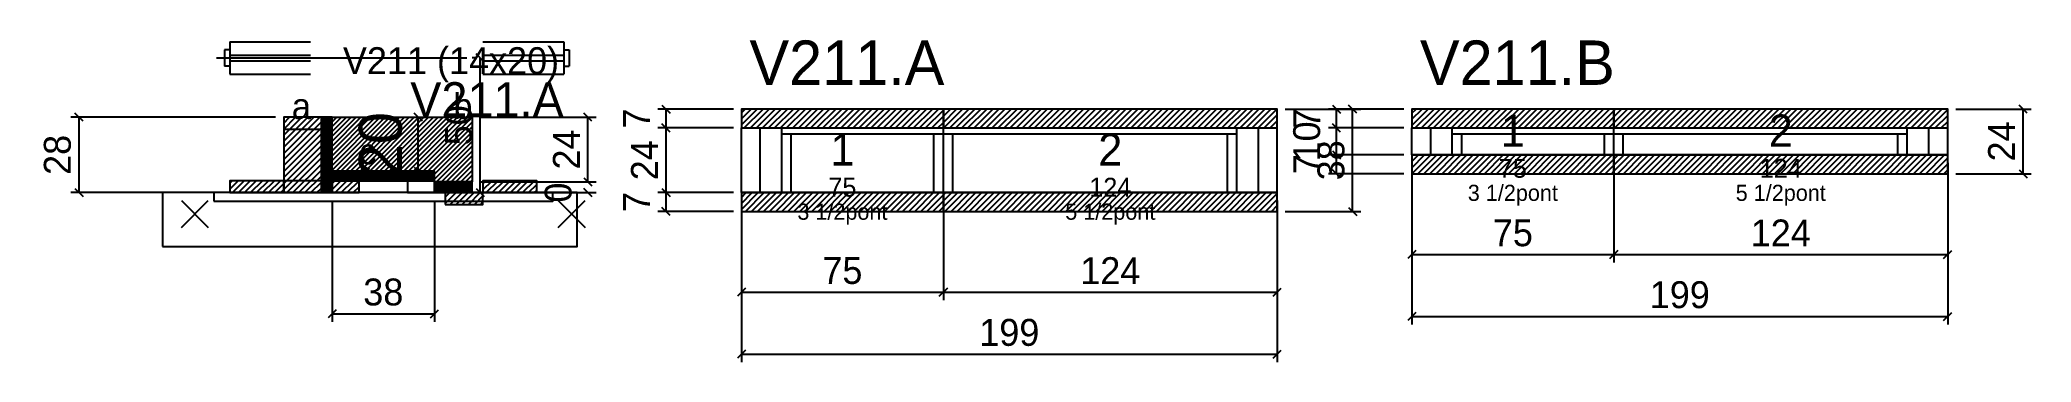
# Model space of a CAD drawing. Extents: x -69 to 671, y -87 to 33.
import ezdxf
from ezdxf.enums import TextEntityAlignment as Align

# ---------------------------------------------------------------- set-up
doc = ezdxf.new("R2010")
doc.units = 0
for name, color, linetype in [('5', 5, 'Continuous'), ('barrote', 126, 'Continuous'), ('CONCRETO', 251, 'Continuous'), ('COTA', 241, 'Continuous'), ('Cota Seção (2x)', 241, 'Continuous'), ('detalhes', 7, 'Continuous'), ('Hachura', 251, 'Continuous'), ('Madeira', 126, 'Continuous'), ('NOMENCLATURA', 7, 'Continuous'), ('Painéis', 200, 'Continuous'), ('presilha', 224, 'Continuous'), ('SARR_2.2x7', 40, 'Continuous'), ('SARR_3.5x7', 81, 'Continuous'), ('SCO-___-LAJ', 224, 'Continuous'), ('TENSOR', 224, 'Continuous'), ('texto', 7, 'Continuous'), ('Texto Seção', 7, 'Continuous')]:
    doc.layers.add(name, color=color, linetype=linetype)
doc.dimstyles.new('PAINEL', dxfattribs={"dimtxt": 10, "dimasz": 3, "dimexe": 3, "dimexo": 3, "dimgap": 3, "dimtad": 1, "dimblk": 'OBLIQUE', "dimblk1": 'OBLIQUE', "dimcen": 2.5, "dimclrd": 4, "dimclre": 4, "dimclrt": 240, "dimazin": 3, "dimtfac": 1, "dimtmove": 0, "dimatfit": 3})
doc.dimstyles.new('SECAO2X', dxfattribs={"dimtxt": 16, "dimasz": 3, "dimexe": 3, "dimexo": 3, "dimgap": 3, "dimtad": 1, "dimblk": 'OBLIQUE', "dimblk1": 'OBLIQUE', "dimcen": 2.5, "dimclrd": 4, "dimclre": 4, "dimclrt": 240, "dimazin": 3, "dimtfac": 1, "dimtmove": 0, "dimatfit": 3})

# ---------------------------------------------------------------- blocks, each defined once
blk = doc.blocks.new('_OBLIQUE')
at = {"color": 0, "linetype": 'BYBLOCK'}
blk.add_line((-0.5, -0.5), (0.5, 0.5), dxfattribs=at)

msp = doc.modelspace()

# ---------------------------------------------------------------- hatches: boundary and pattern name
at = {"layer": 'COTA'}
h = msp.add_hatch(dxfattribs=at)
h.set_pattern_fill('ANSI31', scale=0.4)
h.paths.add_polyline_path([(40, -16), (40, 4), (92, 4), (92, -20), (78, -20), (78, -16)])
h = msp.add_hatch(dxfattribs=at)
h.set_pattern_fill('ANSI31', scale=0.5)
h.paths.add_polyline_path([(192, 0), (267, 0), (267, 7), (192, 7)])
h = msp.add_hatch(dxfattribs=at)
h.set_pattern_fill('ANSI31', scale=0.5)
h.paths.add_polyline_path([(267, 0), (391, 0), (391, 7), (267, 7)])
h = msp.add_hatch(dxfattribs=at)
h.set_pattern_fill('ANSI31', scale=0.5)
h.paths.add_polyline_path([(441, 0), (516, 0), (516, 7), (441, 7)])
h = msp.add_hatch(dxfattribs=at)
h.set_pattern_fill('ANSI31', scale=0.5)
h.paths.add_polyline_path([(516, 0), (640, 0), (640, 7), (516, 7)])
h = msp.add_hatch(dxfattribs=at)
h.set_pattern_fill('ANSI31', scale=0.5)
h.paths.add_polyline_path([(441, -17), (516, -17), (516, -10), (441, -10)])
h = msp.add_hatch(dxfattribs=at)
h.set_pattern_fill('ANSI31', scale=0.5)
h.paths.add_polyline_path([(516, -17), (640, -17), (640, -10), (516, -10)])
h = msp.add_hatch(dxfattribs=at)
h.set_pattern_fill('ANSI31', scale=0.5)
h.paths.add_polyline_path([(192, -31), (267, -31), (267, -24), (192, -24)])
h = msp.add_hatch(dxfattribs=at)
h.set_pattern_fill('ANSI31', scale=0.5)
h.paths.add_polyline_path([(267, -31), (391, -31), (391, -24), (267, -24)])
at = {"layer": 'Hachura'}
h = msp.add_hatch(dxfattribs=at)
h.set_pattern_fill('ANSI31', scale=0.5)
h.paths.add_polyline_path([(22, -24), (36, -24), (36, 4), (22, 4)])
h = msp.add_hatch(dxfattribs=at)
h.set_pattern_fill('ANSI31', scale=0.5)
h.paths.add_polyline_path([(22, -0.4), (36, -0.4), (36, 4), (22, 4)])
h = msp.add_hatch(dxfattribs=at)
h.set_pattern_fill('SOLID')
h.paths.add_polyline_path([(36, -24), (40, -24), (40, 4), (36, 4)])
h = msp.add_hatch(dxfattribs=at)
h.set_pattern_fill('ANSI31', scale=0.5)
h.paths.add_polyline_path([(2, -24), (22, -24), (22, -19.6), (2, -19.6)])
h = msp.add_hatch(dxfattribs=at)
h.set_pattern_fill('SOLID')
h.paths.add_polyline_path([(40, -19.6), (78, -19.6), (78, -16), (40, -16)])
h = msp.add_hatch(dxfattribs=at)
h.set_pattern_fill('ANSI31', scale=0.5)
h.paths.add_polyline_path([(40, -24), (50, -24), (50, -19.6), (40, -19.6)])
h = msp.add_hatch(dxfattribs=at)
h.set_pattern_fill('SOLID')
h.paths.add_polyline_path([(78, -24), (92, -24), (92, -20), (78, -20)])
h = msp.add_hatch(dxfattribs=at)
h.set_pattern_fill('ANSI31', scale=0.5)
h.paths.add_polyline_path([(96, -24), (116, -24), (116, -19.6), (96, -19.6)])
h = msp.add_hatch(dxfattribs=at)
h.set_pattern_fill('SOLID')
h.paths.add_polyline_path([(78, -24), (82, -24), (82, -24), (78, -24)])
h = msp.add_hatch(dxfattribs=at)
h.set_pattern_fill('ANSI31', scale=0.5)
h.paths.add_polyline_path([(82, -24), (96, -24), (96, -24), (82, -24)])
h = msp.add_hatch(dxfattribs=at)
h.set_pattern_fill('ANSI31', scale=0.5)
h.paths.add_polyline_path([(82, -28.4), (96, -28.4), (96, -24), (82, -24)])

# ---------------------------------------------------------------- linework, layer by layer
for p, q in [((2, 32), (32, 32)), ((2, 32), (2, 20)), ((96, 32), (126, 32)), ((126, 32), (126, 20)), ((0, 29), (0, 23)), ((2, 29), (0, 29)), ((2, 23), (0, 23)), ((2, 27), (32, 27)), ((2, 25), (32, 25)), ((96, 27), (126, 27)), ((96, 25), (126, 25)), ((126, 29), (128, 29)), ((126, 23), (128, 23)), ((128, 29), (128, 23)), ((2, 20), (32, 20)), ((96, 20), (126, 20))]:
    msp.add_line(p, q)
at = {"layer": 'barrote'}
msp.add_lwpolyline([(-23, -44), (131, -44), (131, -24), (-23, -24)], close=True, dxfattribs=at)
at = {"layer": 'CONCRETO'}
msp.add_lwpolyline([(40, -16), (40, 4), (92, 4), (92, -20), (78, -20), (78, -16)], close=True, dxfattribs=at)
at = {"layer": 'Madeira'}
for points in [[(22, -24), (36, -24), (36, 4), (22, 4)], [(22, -0.4), (36, -0.4), (36, 4), (22, 4)], [(2, -24), (22, -24), (22, -19.6), (2, -19.6)], [(22, -24), (36, -24), (36, -19.6), (22, -19.6)], [(40, -24), (50, -24), (50, -19.6), (40, -19.6)], [(68, -24), (78, -24), (78, -19.6), (68, -19.6)], [(96, -24), (116, -24), (116, -19.6), (96, -19.6)], [(82, -24), (96, -24), (96, -24), (82, -24)], [(82, -28.4), (96, -28.4), (96, -24), (82, -24)]]:
    msp.add_lwpolyline(points, close=True, dxfattribs=at)
at = {"layer": 'Painéis'}
for p, q in [((192, 0), (267, 0)), ((192, -24), (192, 0)), ((267, -24), (267, 0)), ((267, -24), (267, 0)), ((267, 0), (391, 0)), ((267, -24), (267, 0)), ((391, -24), (391, 0)), ((441, 0), (516, 0)), ((441, -10), (441, 0)), ((516, -10), (516, 0)), ((516, -10), (516, 0)), ((516, 0), (640, 0)), ((516, -10), (516, 0)), ((640, -10), (640, 0)), ((441, -10), (516, -10)), ((516, -10), (640, -10)), ((192, -24), (267, -24)), ((267, -24), (391, -24))]:
    msp.add_line(p, q, dxfattribs=at)
for points in [[(36, -24), (40, -24), (40, 4), (36, 4)], [(40, -19.6), (78, -19.6), (78, -16), (40, -16)], [(78, -24), (92, -24), (92, -20), (78, -20)], [(78, -24), (82, -24), (82, -24), (78, -24)]]:
    msp.add_lwpolyline(points, close=True, dxfattribs=at)
at = {"layer": 'presilha'}
for p, q in [((-16, -37), (-6, -27)), ((-16, -27), (-6, -37)), ((124, -37), (134, -27)), ((124, -27), (134, -37))]:
    msp.add_line(p, q, dxfattribs=at)
at = {"layer": 'SARR_2.2x7'}
for p, q in [((199, -24), (199, 0)), ((384, -24), (384, 0)), ((448, -10), (448, 0)), ((633, -10), (633, 0)), ((207, -2.2), (267, -2.2)), ((267, -2.2), (376, -2.2)), ((456, -2.2), (516, -2.2)), ((516, -2.2), (625, -2.2))]:
    msp.add_line(p, q, dxfattribs=at)
at = {"layer": 'SARR_3.5x7'}
for p, q in [((207, -24), (207, 0)), ((267, -24), (267, 0)), ((267, -24), (267, 0)), ((376, -24), (376, 0)), ((456, -10), (456, 0)), ((516, -10), (516, 0)), ((516, -10), (516, 0)), ((625, -10), (625, 0)), ((210.5, -24), (210.5, -2.2)), ((263.5, -24), (263.5, -2.2)), ((270.5, -24), (270.5, -2.2)), ((372.5, -24), (372.5, -2.2)), ((459.5, -10), (459.5, -2.2)), ((512.5, -10), (512.5, -2.2)), ((519.5, -10), (519.5, -2.2)), ((621.5, -10), (621.5, -2.2)), ((456, -10), (459.5, -10)), ((512.5, -10), (516, -10)), ((516, -10), (519.5, -10)), ((621.5, -10), (625, -10)), ((207, -24), (210.5, -24)), ((263.5, -24), (267, -24)), ((267, -24), (270.5, -24)), ((372.5, -24), (376, -24))]:
    msp.add_line(p, q, dxfattribs=at)
at = {"layer": 'SCO-___-LAJ'}
for points in [[(192, 0), (267, 0), (267, 7), (192, 7)], [(267, 0), (391, 0), (391, 7), (267, 7)], [(441, 0), (516, 0), (516, 7), (441, 7)], [(516, 0), (640, 0), (640, 7), (516, 7)], [(441, -17), (516, -17), (516, -10), (441, -10)], [(516, -17), (640, -17), (640, -10), (516, -10)], [(-4, -27.2), (122, -27.2), (122, -24), (-4, -24)], [(192, -31), (267, -31), (267, -24), (192, -24)], [(267, -31), (391, -31), (391, -24), (267, -24)]]:
    msp.add_lwpolyline(points, close=True, dxfattribs=at)
at = {"layer": 'TENSOR'}
msp.add_line((-3, 26), (90, 26), dxfattribs=at)

# ---------------------------------------------------------------- texts
at = {"layer": '5'}
for s, height, p in [('1', 12, (478.5, -1)), ('2', 12, (578, -1)), ('1', 12, (229.5, -8)), ('2', 12, (329, -8)), ('75', 7, (478.5, -15)), ('124', 7, (578, -15)), ('75', 7, (229.5, -22)), ('124', 7, (329, -22))]:
    msp.add_text(s, height=height, dxfattribs=at).set_placement(p, align=Align.MIDDLE_CENTER)
at = {"layer": 'detalhes'}
for s, p in [('a', (25, 3.3)), ('b', (85, 3.3)), ('c', (50, -13.5))]:
    msp.add_text(s, height=9.6, dxfattribs=at).set_placement(p)
at = {"layer": 'NOMENCLATURA'}
for s, p in [('V211.A', (195, 16)), ('V211.B', (444, 16))]:
    msp.add_text(s, height=16.5, dxfattribs=at).set_placement(p)
at = {"layer": 'texto', "char_height": 6, "attachment_point": 5}
for s, insert in [('3 1/2pont', (478.5, -25)), ('5 1/2pont', (578, -25)), ('3 1/2pont', (229.5, -32)), ('5 1/2pont', (329, -32))]:
    msp.add_mtext(s, dxfattribs=dict(at, insert=insert))
at = {"layer": 'Texto Seção'}
for s, height, p in [('V211 (14x20)', 10, (44, 20)), ('V211.A', 13, (69, 4))]:
    msp.add_text(s, height=height, dxfattribs=at).set_placement(p)

# ---------------------------------------------------------------- dimensions: what is measured, and where the dimension line sits
at = {"layer": 'COTA'}
for base, p1, p2 in [((95, -24), (96, -24), (96, 26)), ((164, 0), (192, 0), (192, 7)), ((419, -31), (391, -31), (391, 7)), ((413, 0), (441, 0), (441, 7)), ((668, -17), (640, -17), (640, 7)), ((-54, -24), (2, -24), (22, 4)), ((135, -20), (92, -20), (92, 4)), ((164, -24), (192, -24), (192, 0)), ((413, -10), (441, -10), (441, 0)), ((413, -17), (441, -17), (441, -10)), ((135, -24), (96, -24), (96, -24)), ((164, -31), (192, -31), (192, -24))]:
    msp.add_linear_dim(base=base, p1=p1, p2=p2, angle=90, dimstyle='PAINEL', dxfattribs=at).render()
for base, p1, p2 in [((441, -47), (441, -10), (516, -10)), ((441, -70), (441, -10), (640, -10)), ((516, -47), (516, -10), (640, -10)), ((40, -69), (40, -24), (78, -24)), ((192, -61), (192, -24), (267, -24)), ((192, -84), (192, -24), (391, -24)), ((267, -61), (267, -24), (391, -24))]:
    msp.add_linear_dim(base=base, p1=p1, p2=p2, dimstyle='PAINEL', dxfattribs=at).render()
at = {"layer": 'Cota Seção (2x)'}
msp.add_linear_dim(base=(72, -16), p1=(40, -16), p2=(40, 4), angle=90, dimstyle='SECAO2X', dxfattribs=at).render()

doc.saveas('drawing.dxf')
